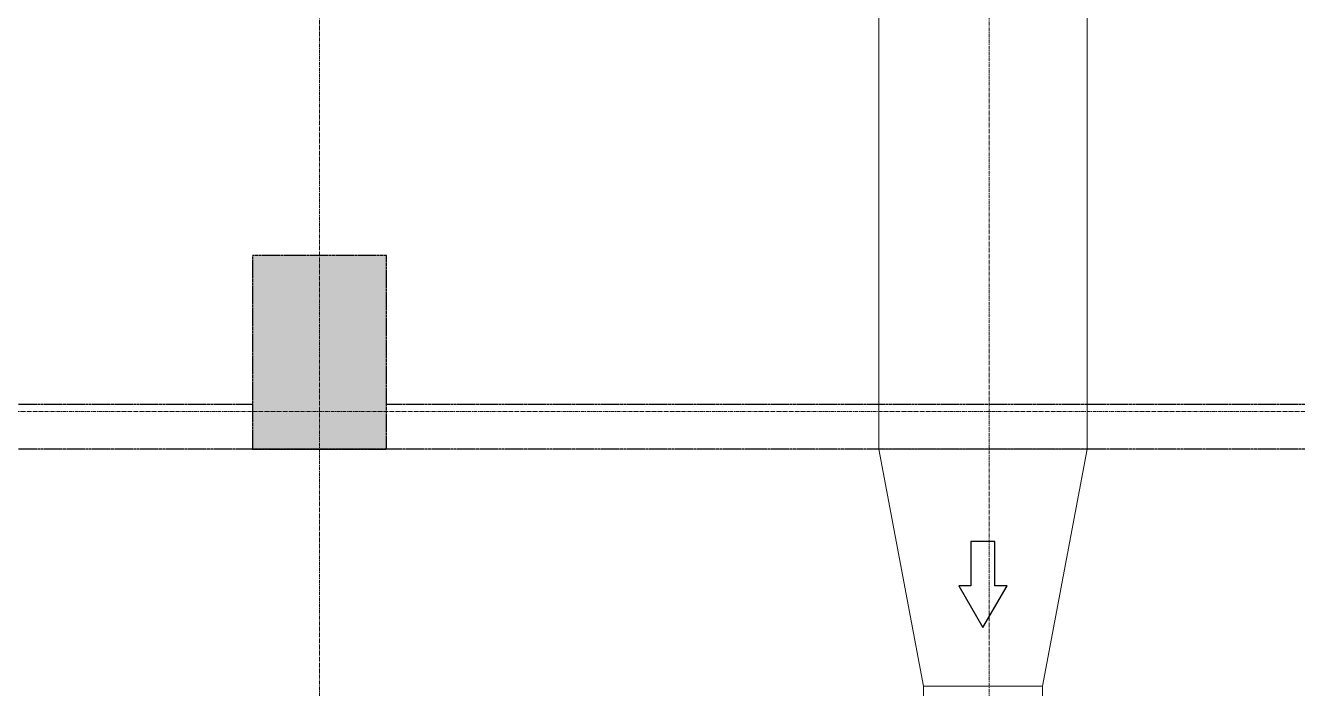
# Model space of a CAD drawing. Header units: inches. Extents: x 0 to 235202, y 0 to 361577.
# Drawn here: x 163014 to 167288, y 132511 to 134738 of the extents above; entities that cross this region are included whole.
import ezdxf
from ezdxf.enums import TextEntityAlignment as Align

# ---------------------------------------------------------------- set-up
doc = ezdxf.new("R2010")
doc.units = ezdxf.units.IN
doc.header["$MEASUREMENT"] = 0
doc.linetypes.add('CENTER', pattern=[2, 1.25, -0.25, 0.25, -0.25])
doc.linetypes.add('HIDDEN', pattern=[0.375, 0.25, -0.125])
doc.layers.add('.5', color=8, linetype='Continuous', lineweight=0)
doc.layers.add('DIM', color=251, linetype='Continuous', lineweight=0)
for name, color, linetype in [('GRID_TXT45', 4, 'Continuous'), ('M-X-BKGD', 8, 'Continuous'), ('WINDOW ELEV', 3, 'Continuous')]:
    doc.layers.add(name, color=color, linetype=linetype)
doc.styles.add('SIMPLEX', font='simplex.shx')

# ---------------------------------------------------------------- blocks, each defined once
blk = doc.blocks.new('FLOOR PLAN REV 2')
at = {"layer": 'DIM', "linetype": 'HIDDEN', "lineweight": 25, "ltscale": 10}
h = blk.add_hatch(color=8, dxfattribs=at)
h.paths.add_polyline_path([(85251.4, 233792.2), (84801.4, 233792.2), (84801.4, 233142.2), (85251.4, 233142.2)])
h.paths.add_polyline_path([(89751.8, 233792.2), (89301.8, 233792.2), (89301.8, 233142.2), (89751.8, 233142.2)])
h.paths.add_polyline_path([(94251.8, 233792.2), (93801.8, 233792.2), (93801.8, 233142.2), (94251.8, 233142.2)])
at = {"layer": '.5', "color": 8, "linetype": 'CENTER', "ltscale": 10}
for p, q in [((89526.8, 216570.9), (89526.8, 247857.9)), ((91776.8, 246037.2), (91776.8, 222708.1)), ((118917.3, 233268.9), (54403.1, 233268.9))]:
    blk.add_line(p, q, dxfattribs=at)
at = {"layer": 'DIM', "color": 8, "linetype": 'HIDDEN', "lineweight": 25, "ltscale": 10}
for p, q in [((89751.8, 233792.2), (89301.8, 233792.2)), ((89301.8, 233792.2), (89301.8, 233142.2)), ((89751.8, 233142.2), (89751.8, 233792.2)), ((89301.8, 233292.2), (85251.4, 233292.2)), ((93801.8, 233292.2), (89751.8, 233292.2)), ((111801.8, 233142.2), (75801.8, 233142.2)), ((89301.8, 233142.2), (89751.8, 233142.2))]:
    blk.add_line(p, q, dxfattribs=at)
at = {"layer": 'GRID_TXT45', "color": 8, "style": 'SIMPLEX'}
for p in [(53803.1, 233267.6), (53803.1, 227018.5), (53803.1, 220768)]:
    blk.add_attdef('GRD_TXT', text='', height=450, rotation=180, dxfattribs=at).set_placement(p, align=Align.MIDDLE_CENTER)
blk = doc.blocks.new('PLAN REV 1')
at = {"color": 8}
for p, q in [((207651, 210079.5), (207570, 210079.5)), ((207570, 210079.5), (207570, 209931)), ((207651, 209931), (207651, 210079.5)), ((207570, 209931), (207529.5, 209931)), ((207529.5, 209931), (207610.5, 209790.4)), ((207610.5, 209790.4), (207691.5, 209931)), ((207691.5, 209931), (207651, 209931))]:
    blk.add_line(p, q, dxfattribs=at)
at = {"layer": 'DIM', "color": 8, "linetype": 'Continuous', "ltscale": 10}
for p, q in [((207260.5, 212054.5), (207260.5, 210390.3)), ((207960.5, 212054.5), (207960.5, 210390.3)), ((207260.5, 210390.3), (207960.5, 210390.3)), ((207260.5, 210390.3), (207410.5, 209594.1)), ((207960.5, 210390.3), (207810.5, 209594.1)), ((207410.5, 209494.1), (207410.5, 209594.1)), ((207410.5, 209594.1), (207810.5, 209594.1)), ((207810.5, 209594.1), (207810.5, 209494.1))]:
    blk.add_line(p, q, dxfattribs=at)
at = {"layer": 'WINDOW ELEV', "color": 1}
blk.add_blockref('FLOOR PLAN REV 2', (115854.5, -22751.9), dxfattribs=at)

msp = doc.modelspace()

# ---------------------------------------------------------------- block references
at = {"layer": 'M-X-BKGD', "color": 8}
msp.add_blockref('PLAN REV 1', (-41380, -77074.9), dxfattribs=at)

doc.saveas('drawing.dxf')
